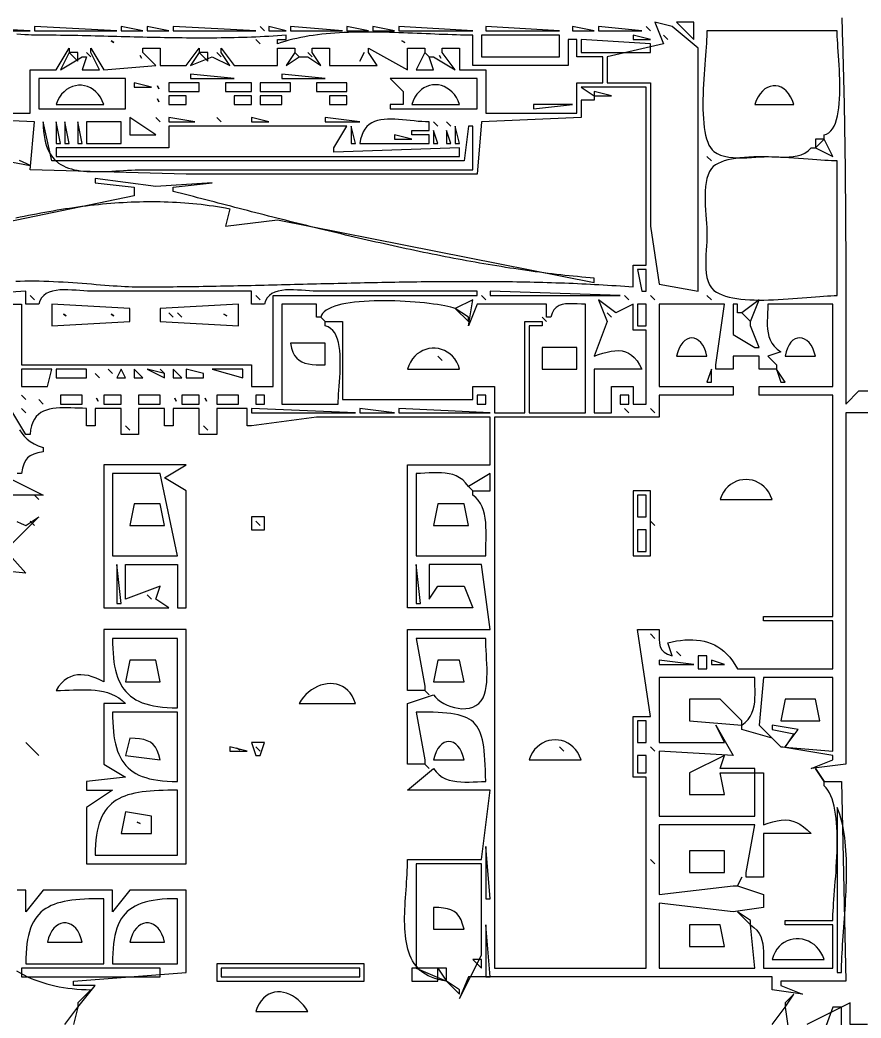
# Model space of a CAD drawing. Extents: x 0 to 1224, y 0 to 793.
# Drawn here: x 558.7 to 752.5, y 180.5 to 410.5 of the extents above; entities that cross this region are included whole.
import ezdxf

# ---------------------------------------------------------------- set-up
doc = ezdxf.new("R2010")
doc.units = 0
for name, color, linetype in [('C251', 251, 'CONTINUOUS'), ('C5', 5, 'CONTINUOUS'), ('C7', 7, 'CONTINUOUS')]:
    doc.layers.add(name, color=color, linetype=linetype)

msp = doc.modelspace()

# ---------------------------------------------------------------- linework, layer by layer
at = {"layer": 'C251'}
msp.add_lwpolyline([(591, 330), (592, 329), (591, 330)], dxfattribs=at)
at = {"layer": 'C5'}
for points in [[(663, 194), (665, 192), (665, 194), (663, 194)], [(649, 192), (649, 189), (655, 189), (655, 192), (649, 192)], [(655, 192), (657, 189), (657, 192), (655, 192)]]:
    msp.add_lwpolyline(points, dxfattribs=at)
at = {"layer": 'C7'}
for points in [[(705, 410), (707, 405), (694, 402), (694, 396), (704, 396), (704, 363), (705.988403, 349.603394), (715, 348), (715, 389), (715, 404), (709, 409), (705, 410)], [(710, 410), (714, 406), (714, 410), (710, 410)], [(748.0531, 411.004), (748.0876, 410.0075), (748.1213, 409.0108), (748.1541, 408.0139), (748.1861, 407.0166), (748.2173, 406.0191), (748.2477, 405.0214), (748.2774, 404.0234), (748.3062, 403.0252), (748.3343, 402.0268), (748.3616, 401.0282), (748.3881, 400.0293), (748.4139, 399.0303), (748.439, 398.031), (748.4634, 397.0316), (748.4871, 396.0319), (748.51, 395.0321), (748.5323, 394.0321), (748.5539, 393.032), (748.5748, 392.0317), (748.5951, 391.0312), (748.6147, 390.0306), (748.6337, 389.0299), (748.6521, 388.029), (748.6698, 387.028), (748.687, 386.0268), (748.7035, 385.0256), (748.7195, 384.0243), (748.7349, 383.0228), (748.7497, 382.0212), (748.764, 381.0196), (748.7777, 380.0179), (748.7909, 379.0161), (748.8036, 378.0142), (748.8158, 377.0123), (748.8275, 376.0103), (748.8386, 375.0083), (748.8493, 374.0062), (748.8596, 373.0041), (748.8693, 372.002), (748.8786, 370.9998), (748.8875, 369.9976), (748.896, 368.9954), (748.904, 367.9932), (748.9116, 366.9911), (748.9188, 365.9889), (748.9257, 364.9867), (748.9321, 363.9846), (748.9382, 362.9824), (748.944, 361.9804), (748.9493, 360.9783), (748.9544, 359.9763), (748.9591, 358.9744), (748.9635, 357.9725), (748.9676, 356.9707), (748.9715, 355.9689), (748.975, 354.9673), (748.9782, 353.9657), (748.9812, 352.9642), (748.984, 351.9629), (748.9865, 350.9616), (748.9887, 349.9604), (748.9908, 348.9594), (748.9926, 347.9585), (748.9943, 346.9577), (748.9957, 345.957), (748.997, 344.9565), (748.998, 343.9562), (748.999, 342.956), (748.9998, 341.956), (749.0004, 340.9561), (749.0009, 339.9564), (749.0013, 338.9569), (749.0016, 337.9576), (749.0018, 336.9585), (749.0019, 335.9596), (749.0019, 334.9609), (749.0019, 333.9625), (749.0018, 332.9642), (749.0016, 331.9662), (749.0014, 330.9684), (749.0012, 329.9708), (749.001, 328.9735), (749.0008, 327.9765), (749.0006, 326.9797), (749.0004, 325.9832), (749.0002, 324.987), (749.0001, 323.991), (749, 322.9953), (749, 322), (752, 325), (758, 325)], [(540, 389), (561, 389), (561, 399), (567, 399), (570, 404), (570, 403), (568, 399), (573, 402), (574, 402), (573, 399), (577, 399), (575, 403), (575, 404), (578, 399), (590, 400), (587, 403), (587, 404), (591, 404), (591, 400), (597, 400), (600, 404), (600, 403), (598, 400), (603, 402), (607, 400), (605, 403), (605, 404), (608, 400), (618, 400), (618, 404), (622, 404), (622, 403), (620, 400), (623, 402), (624, 402), (625, 402), (628, 400), (626, 403), (626, 404), (630, 404), (630, 400), (641, 400), (639, 403), (639, 404), (648, 399), (648, 404), (652, 404), (652, 403), (650, 399), (654, 399), (653, 402), (654, 402), (659, 399), (656, 403), (656, 404), (660, 404), (660, 399), (666, 399), (666, 389), (687, 389), (687, 396), (693, 396), (693, 402), (687, 402), (687, 406), (685, 406), (685, 400), (663, 400), (663, 407), (662.0804, 407.0036), (661.1471, 407.0142), (660.2007, 407.0311), (659.2419, 407.0536), (658.2714, 407.0811), (657.29, 407.1129), (656.2983, 407.1486), (655.297, 407.1873), (654.2869, 407.2285), (653.2686, 407.2715), (652.2429, 407.3157), (651.2105, 407.3605), (650.1721, 407.4052), (649.1283, 407.4492), (648.08, 407.4919), (647.0277, 407.5326), (645.9723, 407.5707), (644.9144, 407.6055), (643.8547, 407.6365), (642.794, 407.663), (641.7329, 407.6842), (640.6721, 407.6998), (639.6124, 407.7089), (638.5545, 407.7109), (637.4991, 407.7052), (636.4468, 407.6913), (635.3984, 407.6683), (634.3546, 407.6358), (633.3162, 407.5931), (632.2837, 407.5394), (631.258, 407.4743), (630.2397, 407.3971), (629.2295, 407.3071), (628.2282, 407.2037), (627.2365, 407.0862), (626.255, 406.9541), (625.2844, 406.8066), (624.3256, 406.6433), (623.3791, 406.4633), (622.4457, 406.2662), (621.5261, 406.0511), (620.621, 405.8177), (619.7312, 405.565), (618.8573, 405.2927), (618, 405), (618, 406), (620, 406), (620, 407), (619.0021, 406.9235), (618.004, 406.8525), (617.0058, 406.7865), (616.0074, 406.7257), (615.0088, 406.6697), (614.01, 406.6184), (613.0111, 406.5718), (612.012, 406.5296), (611.0128, 406.4918), (610.0134, 406.4581), (609.0139, 406.4285), (608.0142, 406.4028), (607.0145, 406.3809), (606.0146, 406.3626), (605.0146, 406.3477), (604.0145, 406.3362), (603.0143, 406.3279), (602.014, 406.3227), (601.0136, 406.3204), (600.0131, 406.3208), (599.0126, 406.3239), (598.012, 406.3295), (597.0113, 406.3374), (596.0106, 406.3475), (595.0098, 406.3597), (594.009, 406.3739), (593.0082, 406.3898), (592.0073, 406.4074), (591.0064, 406.4264), (590.0055, 406.4469), (589.0046, 406.4685), (588.0037, 406.4913), (587.0028, 406.5149), (586.0019, 406.5394), (585.001, 406.5646), (584.0001, 406.5902), (582.9993, 406.6162), (581.9985, 406.6425), (580.9977, 406.6689), (579.997, 406.6952), (578.9964, 406.7213), (577.9958, 406.7471), (576.9953, 406.7724), (575.9948, 406.7972), (574.9945, 406.8211), (573.9942, 406.8442), (572.994, 406.8662), (571.9939, 406.8871), (570.9939, 406.9066), (569.9941, 406.9247), (568.9943, 406.9412), (567.9947, 406.9559), (566.9952, 406.9688), (565.9958, 406.9796), (564.9966, 406.9883), (563.9976, 406.9947), (562.9987, 406.9986), (562, 407), (561.3575, 407.0124), (560.6192, 407.0464), (559.7969, 407.0964), (558.9024, 407.1572), (557.9478, 407.2233)], [(542, 409), (542, 408), (561, 408), (542, 409)], [(562, 409), (562, 408), (581, 408), (562, 409)], [(582, 409), (582, 408), (587, 408), (582, 409)], [(588, 409), (588, 408), (593, 408), (588, 409)], [(594, 409), (594, 408), (613, 408), (594, 409)], [(614, 409), (615, 408), (614, 409)], [(616, 409), (616, 408), (620, 408), (616, 409)], [(621, 409), (621, 408), (633, 408), (621, 409)], [(634, 409), (634, 408), (639, 408), (634, 409)], [(640, 409), (640, 408), (645, 408), (640, 409)], [(646, 409), (646, 408), (663, 408), (646, 409)], [(666, 409), (666, 408), (683, 408), (666, 409)], [(686, 409), (686, 408), (691, 408), (686, 409)], [(692, 409), (692, 408), (702, 408), (692, 409)], [(703, 409), (704, 408), (703, 409)], [(717, 408), (716.9905, 407.4018), (716.9638, 406.7225), (716.922, 405.9683), (716.8676, 405.1456), (716.8027, 404.2605), (716.7299, 403.3193), (716.6513, 402.3283), (716.5694, 401.2937), (716.4863, 400.2218), (716.4045, 399.1189), (716.3263, 397.9912), (716.2539, 396.8449), (716.1898, 395.6864), (716.1362, 394.5218), (716.0954, 393.3576), (716.0698, 392.1998), (716.0617, 391.0548), (716.0734, 389.9288), (716.1072, 388.8281), (716.1654, 387.7589), (716.2505, 386.7275), (716.3646, 385.7402), (716.5101, 384.8032), (716.6894, 383.9228), (716.9047, 383.1052), (717.1584, 382.3567), (717.4528, 381.6836), (717.7902, 381.0921), (718.173, 380.5885), (718.6034, 380.179)], [(718.6033, 380.179), (719.3229, 379.7099), (720.1399, 379.3489), (721.0384, 379.0837), (722.0025, 378.902), (723.0162, 378.7916), (724.0636, 378.7401), (725.1287, 378.7354), (726.1957, 378.765), (727.2485, 378.8168), (728.2713, 378.8785), (729.2481, 378.9377), (730.1629, 378.9823), (731, 379), (731.9705, 378.9838), (732.9578, 378.9482), (733.9522, 378.913), (734.944, 378.8977), (735.9234, 378.922), (736.8809, 379.0055), (737.8067, 379.168), (738.6912, 379.429), (739.5247, 379.8082), (740.2975, 380.3253), (741, 381), (742, 381), (746, 379), (744, 383), (744, 384), (744.5728, 384.1909), (745.0853, 384.4997), (745.5404, 384.9185), (745.9412, 385.4393), (746.2905, 386.0542), (746.5915, 386.7553), (746.847, 387.5348), (747.06, 388.3846), (747.2336, 389.297), (747.3707, 390.264), (747.4743, 391.2777), (747.5474, 392.3302), (747.593, 393.4137), (747.614, 394.5201), (747.6134, 395.6416), (747.5942, 396.7703), (747.5595, 397.8984), (747.5121, 399.0178), (747.455, 400.1207), (747.3913, 401.1992), (747.324, 402.2454), (747.2559, 403.2513), (747.1901, 404.2092), (747.1296, 405.111), (747.0774, 405.9489), (747.0363, 406.7149), (747.0095, 407.4013), (747, 408), (717, 408)], [(579.666687, 405.666656), (580.333313, 405.333344), (579.666687, 405.666656)], [(613, 406), (614, 405), (613, 406)], [(646.666687, 405.666656), (647.333313, 405.333344), (646.666687, 405.666656)], [(665, 407), (665, 402), (683, 402), (683, 407), (665, 407)], [(688, 406), (688, 403), (704, 403), (704, 405), (688, 406)], [(700, 407), (700, 406), (704, 406), (700, 407)], [(707, 407), (708, 406), (707, 407)], [(570, 403), (572, 401), (572, 403), (570, 403)], [(574, 403), (575, 402), (574, 403)], [(600, 403), (602, 401), (602, 403), (600, 403)], [(604, 403), (605, 402), (604, 403)], [(622, 403), (623, 402), (622, 403)], [(625, 403), (626, 402), (625, 403)], [(638, 403), (637, 401), (638, 403)], [(652, 403), (653, 402), (652, 403)], [(586.333313, 402.333344), (586.666687, 401.666656), (586.333313, 402.333344)], [(655.333313, 402.333344), (655.666687, 401.666656), (655.333313, 402.333344)], [(598, 398), (598, 397), (608, 397), (598, 398)], [(619, 398), (619, 397), (629, 397), (619, 398)], [(563, 397), (563, 390), (583, 390), (583, 397), (563, 397)], [(585, 396), (585, 395), (589, 395), (585, 396)], [(593, 396), (593, 394), (600, 394), (600, 396), (593, 396)], [(606, 396), (606, 394), (612, 394), (612, 396), (606, 396)], [(614, 396), (614, 394), (621, 394), (621, 396), (614, 396)], [(627, 396), (627, 394), (634, 394), (634, 396), (627, 396)], [(644, 397), (647, 394), (647, 391), (644, 391), (644, 390), (664, 390), (664, 397), (644, 397)], [(557.6845, 350.2977), (558.7389, 350.3397), (559.8079, 350.3656), (560.8893, 350.3766), (561.9812, 350.3738), (563.0814, 350.3582), (564.188, 350.331), (565.2989, 350.2932), (566.412, 350.2459), (567.5254, 350.1903), (568.6369, 350.1274), (569.7445, 350.0584), (570.8463, 349.9842), (571.94, 349.9061), (573.0237, 349.8251), (574.0954, 349.7422), (575.153, 349.6587), (576.1944, 349.5756), (577.2176, 349.4939), (578.2206, 349.4148), (579.2014, 349.3394), (580.1578, 349.2688), (581.0878, 349.204), (581.9895, 349.1462), (582.8606, 349.0965), (583.6993, 349.0559), (584.5035, 349.0255), (585.271, 349.0065), (586, 349), (586.9904, 349.0006), (587.9814, 349.0025), (588.973, 349.0057), (589.9652, 349.0101), (590.9579, 349.0157), (591.9512, 349.0224), (592.9451, 349.0302), (593.9395, 349.0391), (594.9344, 349.049), (595.9298, 349.06), (596.9258, 349.0719), (597.9222, 349.0847), (598.919, 349.0985), (599.9164, 349.1131), (600.9142, 349.1285), (601.9124, 349.1447), (602.9111, 349.1617), (603.9102, 349.1794), (604.9097, 349.1979), (605.9096, 349.2169), (606.9099, 349.2366), (607.9105, 349.2569), (608.9115, 349.2778), (609.9128, 349.2991), (610.9145, 349.321), (611.9165, 349.3432), (612.9189, 349.366), (613.9215, 349.389), (614.9244, 349.4125), (615.9276, 349.4362), (616.931, 349.4602), (617.9348, 349.4845), (618.9387, 349.509), (619.9429, 349.5336), (620.9473, 349.5584), (621.9519, 349.5833), (622.9567, 349.6083), (623.9617, 349.6333), (624.9669, 349.6583), (625.9722, 349.6832), (626.9777, 349.7081), (627.9833, 349.7329), (628.9891, 349.7575), (629.9949, 349.782), (631.0009, 349.8063), (632.007, 349.8303), (633.0131, 349.854), (634.0193, 349.8775), (635.0256, 349.9006), (636.0319, 349.9233), (637.0383, 349.9456), (638.0446, 349.9674), (639.051, 349.9888), (640.0574, 350.0096), (641.0638, 350.0299), (642.0701, 350.0496), (643.0764, 350.0687), (644.0827, 350.0871), (645.0889, 350.1048), (646.095, 350.1218), (647.1011, 350.138), (648.107, 350.1535), (649.1129, 350.1681), (650.1186, 350.1818), (651.1242, 350.1947), (652.1297, 350.2066), (653.135, 350.2175), (654.1402, 350.2274), (655.1451, 350.2363), (656.1499, 350.2441), (657.1545, 350.2508), (658.1589, 350.2564), (659.1631, 350.2608), (660.167, 350.264), (661.1707, 350.2659), (662.1741, 350.2666), (663.1773, 350.2659), (664.1801, 350.2639), (665.1827, 350.2605), (666.185, 350.2557), (667.187, 350.2494), (668.1887, 350.2416), (669.19, 350.2324), (670.1909, 350.2215), (671.1915, 350.2091), (672.1918, 350.195), (673.1916, 350.1793), (674.1911, 350.1619), (675.1901, 350.1427), (676.1887, 350.1218), (677.1869, 350.0991), (678.1847, 350.0745), (679.182, 350.0481), (680.1788, 350.0198), (681.1752, 349.9895), (682.171, 349.9573), (683.1664, 349.923), (684.1613, 349.8867), (685.1556, 349.8483), (686.1494, 349.8079), (687.1427, 349.7652), (688.1353, 349.7204), (689.1275, 349.6734), (690.119, 349.6241), (691.11, 349.5726), (692.1003, 349.5187), (693.0901, 349.4624), (694.0792, 349.4038), (695.0676, 349.3428), (696.0554, 349.2793), (697.0426, 349.2133), (698.0291, 349.1447), (699.0149, 349.0736), (700, 349), (700, 354), (703, 354), (703, 395), (688, 395), (691, 393), (691, 392), (688, 392), (688, 388), (665, 387), (664, 375), (597, 374.996155), (561, 376), (562, 387), (539, 388)], [(567, 391), (578, 391), (577.6468, 391.8873), (577.2182, 392.676), (576.7231, 393.3661), (576.1703, 393.9576), (575.5688, 394.4505), (574.9274, 394.8449), (574.2549, 395.1406), (573.5604, 395.3378), (572.8526, 395.4363), (572.1405, 395.4363), (571.4328, 395.3377), (570.7386, 395.1405), (570.0666, 394.8448), (569.4258, 394.4504), (568.8251, 393.9575), (568.2732, 393.366), (567.7792, 392.6759), (567.3518, 391.8872), (567, 391)], [(590.333313, 395.333344), (590.666687, 394.666656), (590.333313, 395.333344)], [(649, 391), (660, 391), (659.6637, 391.8543), (659.2565, 392.6222), (658.7866, 393.3028), (658.2618, 393.8958), (657.6904, 394.4005), (657.0803, 394.8164), (656.4397, 395.1429), (655.7766, 395.3795), (655.099, 395.5256), (654.4151, 395.5806), (653.7329, 395.5441), (653.0604, 395.4153), (652.4058, 395.1938), (651.777, 394.8791), (651.1823, 394.4704), (650.6295, 393.9674), (650.1268, 393.3694), (649.6823, 392.6759), (649.304, 391.8862), (649, 391)], [(691, 394), (691, 393), (695, 393), (691, 394)], [(728, 391), (737, 391), (736.6695, 391.9679), (736.2664, 392.8132), (735.8002, 393.5363), (735.2805, 394.1373), (734.7167, 394.6167), (734.1186, 394.9747), (733.4956, 395.2118), (732.8573, 395.3282), (732.2132, 395.3243), (731.5729, 395.2003), (730.946, 394.9567), (730.342, 394.5937), (729.7704, 394.1117), (729.2409, 393.511), (728.7629, 392.7919), (728.3461, 391.9548), (728, 391)], [(590.333313, 392.333344), (590.666687, 391.666656), (590.333313, 392.333344)], [(593, 393), (593, 391), (597, 391), (597, 393), (593, 393)], [(608, 393), (608, 391), (612, 391), (612, 393), (608, 393)], [(614, 393), (614, 391), (619, 391), (619, 393), (614, 393)], [(630, 393), (630, 391), (634, 391), (634, 393), (630, 393)], [(677, 391), (677, 390), (686, 391), (677, 391)], [(564, 387), (564.0237, 385.8917), (564.0938, 384.8552), (564.2091, 383.8882), (564.3682, 382.9883), (564.5701, 382.1532), (564.8134, 381.3808), (565.0968, 380.6686), (565.4193, 380.0145), (565.7795, 379.416), (566.1761, 378.8709), (566.6081, 378.377), (567.074, 377.9319), (567.5728, 377.5333), (568.1031, 377.179), (568.6637, 376.8666), (569.2534, 376.5939), (569.8709, 376.3586), (570.515, 376.1583), (571.1846, 375.9909), (571.8782, 375.8539), (572.5948, 375.7452), (573.333, 375.6623), (574.0916, 375.6031), (574.8695, 375.5653), (575.6653, 375.5465), (576.4778, 375.5444), (577.3058, 375.5568), (578.1481, 375.5814), (579.0033, 375.6158), (579.8704, 375.6579), (580.748, 375.7052), (581.6349, 375.7556), (582.5298, 375.8067), (583.4316, 375.8562), (584.339, 375.9018), (585.2508, 375.9413), (586.1657, 375.9724), (587.0825, 375.9927), (588, 376), (663, 376), (663, 386), (662, 386), (661, 378), (566, 378), (564, 387)], [(567, 387), (567, 382), (568, 382), (567, 387)], [(569, 387), (569, 382), (570, 382), (569, 387)], [(572, 387), (572, 382), (573, 382), (572, 387)], [(574, 387), (574, 382), (582, 382), (582, 387), (574, 387)], [(584, 388), (584, 384), (590, 384), (584, 388)], [(590, 388), (591, 387), (590, 388)], [(593, 388), (593, 387), (599, 387), (593, 388)], [(604, 388), (605, 387), (604, 388)], [(612, 388), (612, 387), (616, 387), (612, 388)], [(629, 388), (629, 387), (637, 387), (629, 388)], [(637, 382), (653, 382), (653, 384), (649, 384), (649, 385), (653, 385), (653, 387), (652.1561, 387.0174), (651.2912, 387.0648), (650.4101, 387.1347), (649.5178, 387.2198), (648.6192, 387.3129), (647.7193, 387.4066), (646.8229, 387.4935), (645.9351, 387.5664), (645.0608, 387.618), (644.2049, 387.6409), (643.3724, 387.6278), (642.5681, 387.5714), (641.7971, 387.4644), (641.0642, 387.2995), (640.3744, 387.0693), (639.7326, 386.7665), (639.1438, 386.3838), (638.6129, 385.9139), (638.1449, 385.3494), (637.7447, 384.6831), (637.4171, 383.9077), (637.1672, 383.0157), (637, 382)], [(654, 387), (655, 386), (654, 387)], [(657, 387), (658, 386), (657, 387)], [(513, 386), (561, 377), (560.2205, 377.3666), (559.4195, 377.7265), (558.5977, 378.0796)], [(593, 386), (593, 381), (567, 381), (567, 379), (660, 379), (660, 381), (631, 380), (631, 381), (634, 386), (593, 386)], [(635, 386), (635, 382), (636, 382), (635, 386)], [(654, 385), (654, 382), (655, 382), (654, 385)], [(657, 385), (657, 382), (658, 382), (657, 385)], [(659, 386), (659, 382), (660, 382), (659, 386)], [(645, 384), (645, 383), (649, 383), (645, 384)], [(742, 383), (742, 381), (744, 383), (742, 383)], [(747, 347), (747, 378), (746.3902, 378.0092), (745.7031, 378.0354), (744.9445, 378.0764), (744.1199, 378.13), (743.2354, 378.1939), (742.2965, 378.266), (741.309, 378.344), (740.2788, 378.4258), (739.2116, 378.5091), (738.1131, 378.5917), (736.9891, 378.6715), (735.8453, 378.7461), (734.6876, 378.8134), (733.5217, 378.8712), (732.3533, 378.9173), (731.1882, 378.9494), (730.0322, 378.9655), (728.8911, 378.9631), (727.7705, 378.9402), (726.6763, 378.8945), (725.6142, 378.8239), (724.59, 378.726), (723.6095, 378.5988), (722.6783, 378.44), (721.8023, 378.2473), (720.9873, 378.0186), (720.2389, 377.7517), (719.563, 377.4444), (718.9653, 377.0944), (718.4516, 376.6996), (718.0277, 376.2577), (717.5922, 375.6049), (717.245, 374.848), (716.9777, 374.0008), (716.7819, 373.0768), (716.6495, 372.0898), (716.5721, 371.0536), (716.5415, 369.9818), (716.5492, 368.8883), (716.5871, 367.7866), (716.6469, 366.6905), (716.7202, 365.6137), (716.7988, 364.57), (716.8744, 363.5731), (716.9386, 362.6366), (716.9832, 361.7743), (717, 361), (716.9814, 360.2354), (716.9341, 359.3713), (716.8703, 358.4268), (716.8023, 357.4208), (716.7425, 356.3724), (716.7031, 355.3008), (716.6966, 354.225), (716.7351, 353.1641), (716.831, 352.1371), (716.9967, 351.1631), (717.2445, 350.2612), (717.5866, 349.4505), (718.0355, 348.7501), (718.6034, 348.179)], [(717, 379), (718, 378), (717, 379)], [(576, 374), (576, 373), (585, 372), (585, 370), (479, 348)], [(557.7469, 364.8954), (558.6978, 365.097), (559.6486, 365.2945), (560.5993, 365.4878), (561.5499, 365.6766), (562.5005, 365.861), (563.4509, 366.0408), (564.4013, 366.2157), (565.3516, 366.3858), (566.3017, 366.5509), (567.2518, 366.7108), (568.2017, 366.8653), (569.1516, 367.0145), (570.1013, 367.1581), (571.0509, 367.296), (572.0003, 367.428), (572.9496, 367.5541), (573.8988, 367.6741), (574.8479, 367.7879), (575.7968, 367.8953), (576.7455, 367.9962), (577.6941, 368.0905), (578.6425, 368.178), (579.5908, 368.2586), (580.5389, 368.3322), (581.4868, 368.3987), (582.4346, 368.4578), (583.3822, 368.5095), (584.3295, 368.5537), (585.2767, 368.5902), (586.2237, 368.6188), (587.1705, 368.6395), (588.1171, 368.6521), (589.0635, 368.6564), (590.0097, 368.6525), (590.9557, 368.64), (591.9014, 368.6189), (592.847, 368.589), (593.7923, 368.5503), (594.7373, 368.5025), (595.6821, 368.4456), (596.6267, 368.3794), (597.5711, 368.3037), (598.5151, 368.2185), (599.459, 368.1237), (600.4026, 368.019), (601.3459, 367.9043), (602.2889, 367.7796), (603.2317, 367.6446), (604.1742, 367.4993), (605.1164, 367.3435), (606.0583, 367.1771), (607, 367), (606, 363), (618.039368, 364.432098), (691, 350), (691, 351), (690.0414, 351.0803), (689.0809, 351.1648), (688.1186, 351.2534), (687.1545, 351.3461), (686.1887, 351.4428), (685.2212, 351.5434), (684.2521, 351.648), (683.2814, 351.7564), (682.3091, 351.8687), (681.3353, 351.9847), (680.36, 352.1044), (679.3833, 352.2277), (678.4053, 352.3547), (677.4259, 352.4852), (676.4452, 352.6191), (675.4632, 352.7566), (674.4801, 352.8974), (673.4958, 353.0415), (672.5104, 353.189), (671.5239, 353.3396), (670.5364, 353.4935), (669.5479, 353.6505), (668.5585, 353.8105), (667.5682, 353.9736), (666.5771, 354.1396), (665.5851, 354.3086), (664.5924, 354.4804), (663.599, 354.6551), (662.6049, 354.8325), (661.6102, 355.0126), (660.6149, 355.1954), (659.619, 355.3808), (658.6227, 355.5687), (657.6259, 355.7592), (656.6288, 355.952), (655.6312, 356.1473), (654.6334, 356.3449), (653.6353, 356.5449), (652.6369, 356.747), (651.6384, 356.9514), (650.6397, 357.1579), (649.641, 357.3664), (648.6422, 357.577), (647.6433, 357.7896), (646.6446, 358.0041), (645.6459, 358.2205), (644.6473, 358.4387), (643.649, 358.6586), (642.6508, 358.8803), (641.6529, 359.1037), (640.6553, 359.3286), (639.658, 359.5552), (638.6612, 359.7832), (637.6648, 360.0127), (636.6689, 360.2436), (635.6735, 360.4758), (634.6786, 360.7094), (633.6844, 360.9441), (632.6909, 361.1801), (631.698, 361.4173), (630.7059, 361.6555), (629.7146, 361.8947), (628.7242, 362.135), (627.7346, 362.3762), (626.7459, 362.6182), (625.7583, 362.8611), (624.7716, 363.1048), (623.786, 363.3492), (622.8015, 363.5942), (621.8181, 363.8399), (620.836, 364.0862), (619.8551, 364.333), (618.8754, 364.5802), (617.8971, 364.8278), (616.9202, 365.0758), (615.9446, 365.3242), (614.9706, 365.5727), (613.998, 365.8215), (613.027, 366.0704), (612.0576, 366.3194), (611.0898, 366.5685), (610.1237, 366.8175), (609.1593, 367.0665), (608.1967, 367.3154), (607.2359, 367.5642), (606.2769, 367.8127), (605.3199, 368.0609), (604.3648, 368.3088), (603.4117, 368.5564), (602.4606, 368.8035), (601.5116, 369.0502), (600.5648, 369.2963), (599.6201, 369.5418), (598.6776, 369.7867), (597.7374, 370.031), (596.7995, 370.2744), (595.8639, 370.5171), (594.9307, 370.759), (594, 371), (594, 372), (603, 373), (590, 372.128845), (576, 374)], [(701, 353), (702, 348), (703, 348), (703, 353), (701, 353)], [(475, 345), (559, 345), (559, 331), (612, 331), (612, 326), (617, 326), (617, 347), (664, 347), (664, 348), (627, 348), (626.2195, 348.0182), (625.3816, 348.0649), (624.4993, 348.1282), (623.586, 348.1959), (622.6547, 348.2563), (621.7187, 348.2971), (620.7911, 348.3066), (619.8852, 348.2726), (619.0142, 348.1833), (618.1911, 348.0265), (617.4293, 347.7904), (616.7418, 347.4629), (616.142, 347.0322), (615.6429, 346.4861), (615.2579, 345.8126), (615, 345), (612, 345), (612, 348), (575, 348), (574.2195, 348.0182), (573.3816, 348.0649), (572.4993, 348.1282), (571.586, 348.1959), (570.6547, 348.2563), (569.7187, 348.2971), (568.7911, 348.3066), (567.8852, 348.2726), (567.0142, 348.1833), (566.1911, 348.0265), (565.4293, 347.7904), (564.7418, 347.4629), (564.142, 347.0322), (563.6429, 346.4861), (563.2579, 345.8126), (563, 345), (560, 345), (560, 348), (545, 347)], [(667, 348), (667, 347), (697, 347), (667, 348)], [(718.6033, 348.179), (719.1683, 347.7841), (719.8034, 347.4349), (720.5041, 347.1291), (721.2655, 346.8644), (722.083, 346.6386), (722.9518, 346.4494), (723.8673, 346.2946), (724.8248, 346.1718), (725.8196, 346.0789), (726.847, 346.0135), (727.9022, 345.9733), (728.9806, 345.9562), (730.0775, 345.9598), (731.1882, 345.9819), (732.3079, 346.0202), (733.4321, 346.0725), (734.556, 346.1364), (735.6748, 346.2098), (736.7839, 346.2903), (737.8786, 346.3757), (738.9543, 346.4637), (740.0061, 346.5521), (741.0294, 346.6386), (742.0195, 346.7208), (742.9717, 346.7967), (743.8814, 346.8638), (744.7437, 346.92), (745.554, 346.9629), (746.3077, 346.9903), (747, 347)], [(561, 347), (562, 346), (561, 347)], [(566, 345), (566, 340), (584, 341), (584, 344), (566, 345)], [(591, 344), (591, 341), (609, 340), (609, 345), (591, 344)], [(613, 347), (614, 346), (613, 347)], [(659, 344), (658.52, 344.1576), (657.9496, 344.3138), (657.2948, 344.4673), (656.5616, 344.6173), (655.7561, 344.7626), (654.8843, 344.9024), (653.9523, 345.0356), (652.9662, 345.1611), (651.932, 345.278), (650.8557, 345.3854), (649.7435, 345.482), (648.6013, 345.5671), (647.4352, 345.6395), (646.2514, 345.6983), (645.0558, 345.7424), (643.8544, 345.7709), (642.6535, 345.7827), (641.4589, 345.7768), (640.2768, 345.7523), (639.1132, 345.7081), (637.9742, 345.6432), (636.8659, 345.5566), (635.7942, 345.4474), (634.7652, 345.3144), (633.7851, 345.1567), (632.8598, 344.9733), (631.9954, 344.7632), (631.198, 344.5254), (630.4736, 344.2589), (629.8283, 343.9626), (629.2682, 343.6356), (628.7992, 343.2768), (628.4275, 342.8853), (628.159, 342.46), (628, 342), (627, 342), (627, 345), (619, 345), (619, 322), (632, 322), (632.0133, 322.6728), (632.0496, 323.43), (632.1032, 324.2612), (632.1687, 325.1556), (632.2404, 326.1026), (632.3127, 327.0918), (632.38, 328.1125), (632.4368, 329.154), (632.4775, 330.2059), (632.4965, 331.2575), (632.4882, 332.2983), (632.447, 333.3176), (632.3674, 334.3048), (632.2438, 335.2494), (632.0705, 336.1407), (631.8421, 336.9682), (631.5529, 337.7214), (631.1973, 338.3895), (630.7698, 338.962), (630.2648, 339.4283), (629.6767, 339.7778), (629, 340), (629, 341), (633, 341), (633, 323), (663, 323), (663, 326), (668, 326), (668, 320), (675, 320), (675, 341), (679, 341), (679, 340), (676, 340), (676, 320), (689, 320), (689, 345), (688.0416, 345.0199), (687.0902, 345.062), (686.1588, 345.0993), (685.2605, 345.1049), (684.4084, 345.0519), (683.6157, 344.9136), (682.8953, 344.6629), (682.2605, 344.2731), (681.7243, 343.7173), (681.2997, 342.9685), (681, 342), (680, 342), (680, 345), (664, 345), (662, 340), (663, 346), (659, 344)], [(665, 347), (666, 346), (665, 347)], [(706, 345), (706, 326), (723, 326), (723, 324), (706, 324), (706, 319), (668, 319), (668, 192), (703, 192), (703, 236), (700, 236), (700, 250), (704, 250), (701, 270), (706, 270), (705.9932, 268.855), (705.9959, 267.8174), (706.0579, 266.8901), (706.2289, 266.0755), (706.5589, 265.3766), (707.0975, 264.7959), (707.8946, 264.3361), (709, 264), (708, 267), (708.991, 267.2155), (709.9673, 267.393), (710.9281, 267.5297), (711.8723, 267.623), (712.7991, 267.6701), (713.7077, 267.6683), (714.597, 267.6149), (715.4662, 267.5073), (716.3144, 267.3427), (717.1407, 267.1184), (717.9441, 266.8318), (718.7239, 266.4801), (719.479, 266.0606), (720.2086, 265.5707), (720.9118, 265.0076), (721.5877, 264.3686), (722.2354, 263.651), (722.8539, 262.8522), (723.4424, 261.9694), (724, 261), (746, 261), (746, 272), (730, 272), (730, 273), (746, 273), (746, 324), (729, 324), (729, 326), (746, 326), (746, 345), (731, 345), (730.9847, 343.988), (730.9499, 342.9957), (730.9122, 342.0252), (730.8879, 341.0787), (730.8936, 340.1583), (730.9459, 339.2663), (731.0611, 338.4048), (731.2559, 337.5761), (731.5467, 336.7823), (731.9499, 336.0255), (732.4823, 335.3081), (733.1601, 334.6322), (734, 334), (731, 333), (733, 331), (733, 330), (729, 330), (729, 333), (723, 333), (723, 330), (719, 330), (719, 331), (721, 345), (706, 345)], [(692, 346), (694, 341), (691, 333), (692.034, 333.3799), (693.0284, 333.7074), (693.9834, 333.9727), (694.8995, 334.1661), (695.777, 334.2777), (696.6163, 334.298), (697.4178, 334.2171), (698.1818, 334.0253), (698.9087, 333.7129), (699.5989, 333.27), (700.2528, 332.6871), (700.8706, 331.9542), (701.4529, 331.0618), (702, 330), (691, 330), (691, 320), (695, 320), (695, 326), (700, 326), (700, 322), (703, 322), (703, 339), (700, 339), (700, 345), (696, 343), (692, 346)], [(698, 347), (699, 346), (698, 347)], [(701, 345), (701, 340), (703, 340), (703, 345), (701, 345)], [(704, 347), (705, 346), (704, 347)], [(717, 347), (718, 346), (717, 347)], [(725, 343), (724, 343), (724, 345), (723, 345), (723, 338), (728, 335), (729, 335), (727, 340), (727, 341), (729, 346), (725, 343)], [(593, 343), (594, 342), (593, 343)], [(595, 343), (596, 342), (595, 343)], [(659, 344), (662, 341), (662, 342), (659, 344)], [(694, 343), (695, 342), (694, 343)], [(725, 343), (727, 341), (725, 343)], [(568.666687, 342.666656), (569.333313, 342.333344), (568.666687, 342.666656)], [(579.666687, 342.666656), (580.333313, 342.333344), (579.666687, 342.666656)], [(605.666687, 342.666656), (606.333313, 342.333344), (605.666687, 342.666656)], [(628, 342), (629, 341), (628, 342)], [(679, 342), (680, 341), (679, 342)], [(621, 336), (621.2412, 334.8931), (621.5631, 333.9646), (621.9647, 333.1988), (622.4451, 332.5795), (623.0031, 332.0911), (623.6379, 331.7176), (624.3483, 331.4431), (625.1333, 331.2517), (625.9921, 331.1276), (626.9234, 331.0548), (627.9264, 331.0176), (629, 331), (629, 336), (621, 336)], [(710, 333), (717, 333), (716.7319, 333.9926), (716.3961, 334.8528), (716.0021, 335.5807), (715.5598, 336.1763), (715.0787, 336.6395), (714.5686, 336.9703), (714.0391, 337.1688), (713.5, 337.235), (712.9608, 337.1688), (712.4313, 336.9703), (711.9212, 336.6394), (711.4401, 336.1762), (710.9978, 335.5807), (710.6038, 334.8528), (710.268, 333.9925), (710, 333)], [(735, 333), (742, 333), (741.7322, 333.9791), (741.3908, 334.8329), (740.9867, 335.56), (740.5309, 336.1596), (740.0342, 336.6304), (739.5076, 336.9714), (738.962, 337.1814), (738.4083, 337.2595), (737.8575, 337.2044), (737.3205, 337.0151), (736.8082, 336.6905), (736.3316, 336.2296), (735.9015, 335.6311), (735.5289, 334.8941), (735.2248, 334.0174), (735, 333)], [(648, 330), (660, 330), (659.6951, 330.8828), (659.3104, 331.6774), (658.854, 332.3837), (658.3345, 333.0017), (657.7603, 333.5314), (657.1397, 333.9728), (656.4813, 334.326), (655.7934, 334.5908), (655.0844, 334.7674), (654.3628, 334.8557), (653.6371, 334.8557), (652.9155, 334.7674), (652.2065, 334.5908), (651.5186, 334.326), (650.8602, 333.9728), (650.2396, 333.5314), (649.6654, 333.0017), (649.1459, 332.3837), (648.6895, 331.6774), (648.3048, 330.8828), (648, 330)], [(679, 335), (679, 330), (687, 330), (687, 335), (679, 335)], [(655, 333), (656, 332), (655, 333)], [(559, 330), (559, 326), (565, 326), (566, 330), (559, 330)], [(567, 330), (567, 329), (567, 328), (574, 328), (574, 329), (574, 330), (567, 330)], [(576, 329), (577, 328), (576, 329)], [(579, 330), (580, 329), (579, 330)], [(582, 330), (581, 328), (583, 328), (582, 330)], [(585, 330), (585, 328), (587, 328), (585, 330)], [(588, 330), (592, 328), (592, 329), (588, 330)], [(594, 330), (594, 328), (596, 328), (594, 330)], [(597, 330), (597, 329), (597, 328), (601, 328), (601, 329), (597, 330)], [(603, 330), (610, 328), (610, 329), (610, 330), (603, 330)], [(718, 330), (717, 327), (718, 327), (718, 330)], [(733, 330), (734, 327), (735, 327), (733, 330)], [(559, 324), (560, 323), (559, 324)], [(563, 323), (564, 322), (563, 323)], [(568, 324), (568, 322), (573, 322), (573, 324), (568, 324)], [(576.333313, 323.333344), (576.666687, 322.666656), (576.333313, 323.333344)], [(578, 324), (578, 322), (582, 322), (582, 324), (578, 324)], [(586, 324), (586, 322), (591, 322), (591, 324), (586, 324)], [(594.333313, 323.333344), (594.666687, 322.666656), (594.333313, 323.333344)], [(596, 324), (596, 322), (600, 322), (600, 324), (596, 324)], [(601.333313, 323.333344), (601.666687, 322.666656), (601.333313, 323.333344)], [(604, 324), (604, 322), (609, 322), (609, 324), (604, 324)], [(613, 324), (613, 322), (615, 322), (615, 324), (613, 324)], [(664, 324), (664, 322), (666, 322), (666, 324), (664, 324)], [(697, 324), (697, 322), (699, 322), (699, 324), (697, 324)], [(761, 320), (749, 320), (749, 239), (741, 238), (746, 240), (746, 241), (734, 243), (746, 242), (746, 259), (730, 259), (729, 248), (732, 245), (725, 247), (725, 248), (725.8025, 248.6041), (726.455, 249.2684), (726.9722, 249.9875), (727.3693, 250.756), (727.661, 251.5684), (727.8625, 252.4194), (727.9886, 253.3035), (728.0543, 254.2153), (728.0745, 255.1493), (728.0642, 256.1002), (728.0384, 257.0626), (728.012, 258.031), (728, 259), (706, 259), (706, 244), (721, 244), (719, 248), (723, 241), (706, 242), (706, 227), (728, 227), (728, 237), (730, 237), (730, 225), (731.1271, 225.4035), (732.1844, 225.726), (733.1815, 225.9606), (734.1276, 226.1006), (735.0324, 226.1391), (735.9052, 226.0694), (736.7555, 225.8847), (737.5927, 225.5783), (738.4263, 225.1434), (739.2658, 224.5732), (740.1205, 223.861), (741, 223), (730, 223), (730, 213), (726, 213), (726, 214), (728, 225), (706, 225), (706, 209), (723, 211), (724, 211), (730, 209), (730, 206), (723, 205), (706, 207), (706, 192), (728, 192), (727, 202), (727.8147, 201.3894), (728.4711, 200.7262), (728.986, 200.0142), (729.376, 199.2568), (729.6577, 198.4577), (729.8479, 197.6205), (729.9632, 196.7488), (730.0203, 195.8463), (730.0358, 194.9165), (730.0265, 193.9631), (730.009, 192.9897), (730, 192), (746, 192), (746, 202), (735, 202), (735, 203), (746, 203), (746.0086, 203.6625), (746.0334, 204.3896), (746.0722, 205.1768), (746.1232, 206.0195), (746.1843, 206.913), (746.2535, 207.8529), (746.329, 208.8345), (746.4087, 209.8532), (746.4906, 210.9045), (746.5728, 211.9838), (746.6533, 213.0865), (746.7301, 214.2081), (746.8013, 215.3438), (746.8649, 216.4893), (746.9189, 217.6398), (746.9613, 218.7909), (746.9901, 219.9379), (747.0035, 221.0762), (746.9993, 222.2014), (746.9757, 223.3087), (746.9307, 224.3936), (746.8622, 225.4516), (746.7684, 226.478), (746.6472, 227.4683), (746.4967, 228.4179), (746.3149, 229.3222), (746.0998, 230.1767), (745.8495, 230.9767), (745.5619, 231.7177), (745.2351, 232.3951), (744.8672, 233.0044), (744.4561, 233.5408), (744, 234), (744, 235), (748, 235), (749, 189), (734, 189), (734, 188), (739, 186), (732, 187), (732, 190), (662, 190), (660, 185), (665, 195), (665, 216), (650, 216), (650, 192), (657, 189), (656.0301, 189.1477), (655.1247, 189.3454), (654.2817, 189.5914), (653.499, 189.8839), (652.7745, 190.2213), (652.1062, 190.6018), (651.492, 191.0237), (650.9298, 191.4854), (650.4175, 191.9851), (649.9531, 192.5211), (649.5345, 193.0916), (649.1596, 193.6951), (648.8264, 194.3297), (648.5328, 194.9938), (648.2767, 195.6856), (648.056, 196.4035), (647.8686, 197.1457), (647.7126, 197.9105), (647.5858, 198.6962), (647.4861, 199.5012), (647.4115, 200.3236), (647.3598, 201.1618), (647.3292, 202.0141), (647.3173, 202.8788), (647.3222, 203.7541), (647.3419, 204.6383), (647.3741, 205.5298), (647.417, 206.4269), (647.4683, 207.3277), (647.526, 208.2307), (647.5881, 209.134), (647.6524, 210.036), (647.7169, 210.9351), (647.7796, 211.8293), (647.8383, 212.7172), (647.891, 213.5969), (647.9355, 214.4667), (647.9699, 215.325), (647.9921, 216.17), (648, 217), (665, 217), (667, 233), (648, 233), (654, 238), (654.5956, 237.2111), (655.2577, 236.5639), (655.9797, 236.0452), (656.7551, 235.6415), (657.5772, 235.3396), (658.4396, 235.126), (659.3356, 234.9876), (660.2587, 234.9108), (661.2025, 234.8825), (662.1602, 234.8892), (663.1253, 234.9177), (664.0914, 234.9545), (665.0518, 234.9864), (666, 235), (665.9718, 236.365), (665.9358, 237.651), (665.8895, 238.8602), (665.8303, 239.9949), (665.7555, 241.0575), (665.6628, 242.0503), (665.5495, 242.9756), (665.413, 243.8358), (665.2508, 244.6331), (665.0603, 245.37), (664.839, 246.0488), (664.5844, 246.6717), (664.2938, 247.2411), (663.9647, 247.7594), (663.5945, 248.2288), (663.1807, 248.6518), (662.7207, 249.0305), (662.212, 249.3674), (661.652, 249.6649), (661.0382, 249.9251), (660.3679, 250.1505), (659.6387, 250.3433), (658.848, 250.506), (657.9931, 250.6408), (657.0717, 250.7501), (656.081, 250.8361), (655.0185, 250.9013), (653.8818, 250.948), (652.6681, 250.9784), (651.375, 250.9949), (650, 251), (652, 240), (652, 239), (648, 239), (648, 253), (654, 255), (654.4334, 254.4379), (654.9763, 253.9094), (655.6131, 253.422), (656.3282, 252.9836), (657.1063, 252.6016), (657.9318, 252.2838), (658.7892, 252.0378), (659.6631, 251.8713), (660.5378, 251.7919), (661.3981, 251.8072), (662.2282, 251.925), (663.0128, 252.1528), (663.7364, 252.4984), (664.3834, 252.9693), (664.9383, 253.5732), (665.3858, 254.3179), (665.7009, 255.1076), (665.941, 255.9729), (666.1143, 256.9023), (666.2293, 257.8838), (666.2941, 258.9059), (666.3172, 259.9569), (666.3069, 261.025), (666.2716, 262.0986), (666.2195, 263.166), (666.1591, 264.2154), (666.0985, 265.2352), (666.0463, 266.2137), (666.0106, 267.1392), (666, 268), (650, 268), (652, 257), (652, 256), (648, 256), (648, 270), (667, 270), (665, 285), (653, 285), (653, 277), (655, 280), (661, 280), (663, 275), (648, 275), (648, 308), (667, 308), (667, 319), (627, 319), (612, 317), (611, 317), (611, 321), (604, 321), (604, 315), (600, 315), (600, 321), (594, 321), (594, 317), (592, 317), (592, 321), (586, 321), (586, 315), (582, 315), (582, 321), (576, 321), (576, 317), (574, 317), (574, 321), (573.1017, 321.0097), (572.201, 321.0339), (571.3026, 321.0646), (570.4114, 321.0941), (569.532, 321.1144), (568.6693, 321.1178), (567.828, 321.0964), (567.0127, 321.0423), (566.2284, 320.9479), (565.4797, 320.8051), (564.7714, 320.6063), (564.1083, 320.3435), (563.4951, 320.009), (562.9366, 319.5949), (562.4375, 319.0933), (562.0026, 318.4965), (561.6366, 317.7965), (561.3444, 316.9857), (561.1305, 316.0561), (561, 315), (560, 315), (557, 320)], [(559, 321), (560, 320), (559, 321)], [(612, 321), (612, 320), (636, 320), (612, 321)], [(637, 321), (637, 320), (645, 320), (637, 321)], [(646, 321), (646, 320), (667, 320), (646, 321)], [(698, 321), (699, 320), (698, 321)], [(704, 321), (705, 320), (704, 321)], [(558.5925, 316.0748), (559.093, 315.2791), (559.6616, 314.556), (560.3118, 313.9046), (561.0572, 313.3242), (561.9113, 312.8138), (562.8877, 312.3727), (564, 312), (564, 311), (562.8112, 310.7621), (561.834, 310.4641), (561.0431, 310.0807), (560.4132, 309.5867), (559.9192, 308.9568), (559.5358, 308.1659), (559.2378, 307.1887), (559, 306), (558, 306)], [(583, 317), (584, 316), (583, 317)], [(601, 317), (602, 316), (601, 317)], [(578, 308), (578, 275), (593, 275), (590, 277), (591, 280), (583, 277), (583, 285), (595, 285), (595, 275), (597, 275), (597, 302), (592, 305), (597, 308), (578, 308)], [(580, 306), (580, 287), (595, 287), (591, 306), (580, 306)], [(650, 306), (650, 287), (666, 287), (665.9977, 287.877), (666.0153, 288.7971), (666.043, 289.7509), (666.0715, 290.7291), (666.091, 291.7225), (666.0923, 292.7218), (666.0656, 293.7178), (666.0016, 294.7011), (665.8906, 295.6624), (665.7232, 296.5926), (665.4898, 297.4824), (665.1809, 298.3224), (664.787, 299.1035), (664.2986, 299.8163), (663.7061, 300.4515), (663, 301), (663, 302), (667, 302), (667, 306), (662, 303), (661.379, 303.8209), (660.7054, 304.4906), (659.9832, 305.0236), (659.2165, 305.4342), (658.4094, 305.7371), (657.566, 305.9467), (656.6903, 306.0774), (655.7864, 306.1437), (654.8584, 306.1601), (653.9104, 306.141), (652.9465, 306.101), (651.9707, 306.0545), (650.9872, 306.016), (650, 306)], [(556, 305), (564, 301), (557, 301)], [(720, 300), (732, 300), (731.6512, 300.8756), (731.2231, 301.659), (730.7245, 302.3503), (730.1641, 302.9493), (729.5509, 303.4563), (728.8936, 303.871), (728.201, 304.1936), (727.482, 304.424), (726.7454, 304.5623), (725.9999, 304.6084), (725.2545, 304.5623), (724.5178, 304.424), (723.7988, 304.1936), (723.1062, 303.871), (722.4489, 303.4562), (721.8357, 302.9493), (721.2754, 302.3502), (720.7768, 301.659), (720.3487, 300.8755), (720, 300)], [(662, 303), (663, 302), (662, 303)], [(700, 302), (700, 287), (704, 287), (704, 302), (700, 302)], [(562, 301), (563, 300), (562, 301)], [(585, 299), (584, 294), (592, 294), (591, 299), (585, 299)], [(655, 299), (654, 294), (662, 294), (661, 299), (655, 299)], [(701, 301), (701, 296), (703, 296), (703, 301), (701, 301)], [(557.948, 294.9017), (558.9099, 294.4279), (560, 294), (563, 296), (555, 288)], [(561, 295), (562, 294), (561, 295)], [(612, 296), (612, 293), (615, 293), (615, 296), (612, 296)], [(613, 295), (614, 294), (613, 295)], [(704, 295), (705, 294), (704, 295)], [(551, 293), (560, 283), (550, 284)], [(701, 293), (701, 288), (703, 288), (703, 293), (701, 293)], [(581, 285), (581, 276), (582, 276), (581, 285)], [(650, 285), (650, 276), (651, 276), (650, 285)], [(588, 278), (589, 277), (588, 278)], [(578, 270), (578, 258), (577.0988, 258.4583), (576.2025, 258.8486), (575.3143, 259.1646), (574.4373, 259.4003), (573.5749, 259.5495), (572.7302, 259.6063), (571.9065, 259.5645), (571.107, 259.418), (570.335, 259.1608), (569.5936, 258.7866), (568.8862, 258.2896), (568.216, 257.6635), (567.5862, 256.9023), (567, 256), (567.9883, 256.0113), (568.9884, 256.0401), (569.9968, 256.078), (571.0099, 256.1169), (572.0241, 256.1487), (573.036, 256.1651), (574.042, 256.1581), (575.0386, 256.1194), (576.0222, 256.0409), (576.9893, 255.9144), (577.9364, 255.7318), (578.8599, 255.4849), (579.7563, 255.1655), (580.622, 254.7655), (581.4536, 254.2767), (582.2474, 253.6909), (583, 253), (578, 253), (578, 239), (583, 236), (574, 235), (574, 233), (580, 233), (574, 229), (574, 216), (597, 216), (597, 270), (578, 270)], [(580, 268), (580.0123, 266.801), (580.0505, 265.654), (580.1159, 264.5583), (580.21, 263.5133), (580.3344, 262.5184), (580.4906, 261.5729), (580.6801, 260.6762), (580.9043, 259.8276), (581.1647, 259.0266), (581.463, 258.2725), (581.8005, 257.5646), (582.1787, 256.9025), (582.5992, 256.2853), (583.0636, 255.7125), (583.5731, 255.1834), (584.1295, 254.6975), (584.7341, 254.254), (585.3885, 253.8524), (586.0941, 253.4921), (586.8525, 253.1723), (587.6653, 252.8925), (588.5337, 252.652), (589.4595, 252.4503), (590.444, 252.2866), (591.4888, 252.1603), (592.5954, 252.0709), (593.7653, 252.0177), (595, 252), (595, 268), (580, 268)], [(704, 269), (705, 268), (704, 269)], [(710, 265), (711, 264), (710, 265)], [(584, 263), (583, 258), (591, 258), (590, 263), (584, 263)], [(655, 263), (654, 258), (661, 258), (660, 263), (655, 263)], [(706, 263), (706, 262), (714, 262), (706, 263)], [(715, 264), (715, 261), (717, 261), (717, 264), (715, 264)], [(718, 263), (718, 262), (721, 262), (718, 263)], [(623, 253), (636, 253), (635.6424, 253.9131), (635.2175, 254.7178), (634.7317, 255.4167), (634.1916, 256.0125), (633.6035, 256.508), (632.9742, 256.9058), (632.31, 257.2087), (631.6174, 257.4194), (630.9031, 257.5406), (630.1734, 257.575), (629.435, 257.5253), (628.6943, 257.3942), (627.9578, 257.1845), (627.2321, 256.8988), (626.5236, 256.5398), (625.8389, 256.1104), (625.1845, 255.6131), (624.5669, 255.0507), (623.9926, 254.4259), (623.4681, 253.7414), (623, 253)], [(652, 256), (653, 255), (652, 256)], [(713, 254), (713, 249), (725, 248), (725, 249), (720, 254), (713, 254)], [(735, 254), (734, 249), (743, 249), (742, 254), (735, 254)], [(580, 251), (580.0123, 249.801), (580.0505, 248.654), (580.1159, 247.5583), (580.21, 246.5133), (580.3344, 245.5184), (580.4906, 244.5729), (580.6801, 243.6762), (580.9043, 242.8276), (581.1647, 242.0266), (581.463, 241.2725), (581.8005, 240.5646), (582.1787, 239.9025), (582.5992, 239.2853), (583.0636, 238.7125), (583.5731, 238.1834), (584.1295, 237.6975), (584.7341, 237.254), (585.3885, 236.8524), (586.0941, 236.4921), (586.8525, 236.1723), (587.6653, 235.8925), (588.5337, 235.652), (589.4595, 235.4503), (590.444, 235.2866), (591.4888, 235.1603), (592.5954, 235.0709), (593.7653, 235.0177), (595, 235), (595, 251), (580, 251)], [(701, 249), (701, 244), (703, 244), (703, 249), (701, 249)], [(732, 248), (732, 247), (737, 246), (735, 243), (738, 247), (732, 248)], [(560, 244), (563, 241), (560, 244)], [(584, 245), (583, 241), (591, 240), (590.691, 241.1698), (590.316, 242.1399), (589.867, 242.9295), (589.3364, 243.5574), (588.7162, 244.0429), (587.9988, 244.405), (587.1762, 244.6626), (586.2407, 244.835), (585.1846, 244.9411), (584, 245)], [(612, 244), (613, 241), (614, 241), (615, 244), (612, 244)], [(654, 240), (661, 240), (660.7319, 240.9925), (660.3961, 241.8528), (660.0021, 242.5807), (659.5598, 243.1762), (659.0787, 243.6394), (658.5686, 243.9703), (658.0391, 244.1688), (657.5, 244.235), (656.9608, 244.1688), (656.4313, 243.9703), (655.9212, 243.6394), (655.4401, 243.1762), (654.9978, 242.5807), (654.6038, 241.8528), (654.268, 240.9925), (654, 240)], [(676, 240), (688, 240), (687.6512, 240.8755), (687.2231, 241.659), (686.7245, 242.3502), (686.1641, 242.9493), (685.5509, 243.4562), (684.8936, 243.871), (684.2011, 244.1936), (683.482, 244.424), (682.7454, 244.5622), (681.9999, 244.6083), (681.2545, 244.5622), (680.5179, 244.424), (679.7988, 244.1936), (679.1063, 243.871), (678.449, 243.4562), (677.8358, 242.9493), (677.2754, 242.3502), (676.7768, 241.659), (676.3487, 240.8755), (676, 240)], [(732, 245), (734, 243), (732, 245)], [(561, 243), (562, 242), (561, 243)], [(607, 243), (607, 242), (611, 242), (607, 243)], [(608.666687, 242.666672), (609.333313, 242.333328), (608.666687, 242.666672)], [(613, 243), (614, 242), (613, 243)], [(683, 243), (684, 242), (683, 243)], [(704, 243), (705, 242), (704, 243)], [(701, 241), (701, 237), (703, 237), (703, 241), (701, 241)], [(721, 241), (713, 237), (713, 232), (721, 232), (720, 237), (728, 237), (728, 238), (720, 238), (721, 241)], [(652, 239), (653, 238), (652, 239)], [(742, 238), (744, 235), (742, 238)], [(576, 218), (595, 218), (595, 233), (593.8586, 232.9962), (592.7508, 232.9835), (591.6769, 232.9597), (590.6369, 232.9228), (589.631, 232.8707), (588.6595, 232.8012), (587.7224, 232.7122), (586.8199, 232.6016), (585.9523, 232.4674), (585.1196, 232.3074), (584.3222, 232.1194), (583.56, 231.9015), (582.8333, 231.6515), (582.1424, 231.3673), (581.4872, 231.0467), (580.8681, 230.6877), (580.2852, 230.2882), (579.7386, 229.8461), (579.2285, 229.3592), (578.7552, 228.8255), (578.3187, 228.2428), (577.9193, 227.6091), (577.557, 226.9221), (577.2322, 226.18), (576.9449, 225.3804), (576.6954, 224.5214), (576.4837, 223.6007), (576.3101, 222.6164), (576.1748, 221.5662), (576.0779, 220.4482), (576.0195, 219.2601), (576, 218)], [(583, 228), (582, 223), (589, 223), (589, 227), (583, 228)], [(747, 229), (747, 191), (748, 191), (748.0061, 191.8511), (748.0239, 192.7252), (748.0521, 193.6208), (748.0898, 194.5367), (748.1359, 195.4715), (748.1892, 196.4238), (748.2488, 197.3924), (748.3135, 198.376), (748.3823, 199.3731), (748.4541, 200.3824), (748.5278, 201.4027), (748.6023, 202.4326), (748.6765, 203.4707), (748.7495, 204.5158), (748.8201, 205.5664), (748.8872, 206.6213), (748.9497, 207.6792), (749.0067, 208.7386), (749.0569, 209.7984), (749.0994, 210.857), (749.133, 211.9133), (749.1567, 212.9659), (749.1695, 214.0134), (749.1701, 215.0545), (749.1576, 216.0879), (749.1309, 217.1123), (749.0889, 218.1262), (749.0305, 219.1285), (748.9547, 220.1177), (748.8603, 221.0926), (748.7463, 222.0517), (748.6117, 222.9939), (748.4553, 223.9176), (748.2761, 224.8217), (748.073, 225.7047), (747.8449, 226.5654), (747.5907, 227.4024), (747.3094, 228.2143), (747, 229)], [(585.666687, 225.666672), (586.333313, 225.333328), (585.666687, 225.666672)], [(666, 220), (666, 208), (667, 208), (666, 220)], [(713, 219), (713, 214), (721, 214), (721, 219), (713, 219)], [(704, 217), (705, 216), (704, 217)], [(725, 213), (724, 211), (725, 213)], [(557.8452, 191.3795), (558.6811, 190.8976), (559.5269, 190.4481), (560.3834, 190.0304), (561.2514, 189.6434), (562.1314, 189.2864), (563.0244, 188.9587), (563.9308, 188.6593), (564.8515, 188.3874), (565.7872, 188.1422), (566.7386, 187.9228), (567.7064, 187.7285), (568.6913, 187.5584), (569.694, 187.4117), (570.7153, 187.2876), (571.7558, 187.1852), (572.8163, 187.1036), (573.8974, 187.0422), (575, 187), (572, 184), (572, 183), (576, 188), (571, 188), (571, 189), (597, 191), (597, 210), (584, 210), (580, 205), (580, 210), (564, 210), (560, 205), (560, 210), (558, 210)], [(560, 193), (578, 193), (578, 208), (576.8117, 207.9947), (575.6669, 207.9774), (574.5653, 207.9461), (573.5065, 207.8987), (572.4902, 207.8332), (571.5162, 207.7474), (570.5841, 207.6394), (569.6936, 207.507), (568.8444, 207.3482), (568.0363, 207.161), (567.2688, 206.9432), (566.5418, 206.6928), (565.8549, 206.4078), (565.2077, 206.086), (564.6001, 205.7255), (564.0316, 205.3241), (563.502, 204.8799), (563.011, 204.3906), (562.5583, 203.8543), (562.1435, 203.269), (561.7664, 202.6325), (561.4267, 201.9427), (561.124, 201.1977), (560.8581, 200.3953), (560.6286, 199.5336), (560.4352, 198.6103), (560.2777, 197.6236), (560.1557, 196.5712), (560.069, 195.4512), (560.0172, 194.2615), (560, 193)], [(580, 193), (595, 193), (595, 208), (593.7439, 207.9849), (592.5541, 207.9391), (591.4288, 207.8613), (590.3668, 207.7501), (589.3664, 207.6043), (588.4263, 207.4226), (587.545, 207.2036), (586.721, 206.9461), (585.9528, 206.6488), (585.239, 206.3103), (584.5781, 205.9294), (583.9687, 205.5048), (583.4092, 205.0351), (582.8982, 204.519), (582.4342, 203.9553), (582.0158, 203.3426), (581.6414, 202.6797), (581.3097, 201.9652), (581.0192, 201.1979), (580.7683, 200.3764), (580.5556, 199.4994), (580.3797, 198.5657), (580.2391, 197.5739), (580.1323, 196.5227), (580.0578, 195.4109), (580.0142, 194.237), (580, 193)], [(654, 206), (654, 201), (661, 201), (660.691, 202.1698), (660.316, 203.1399), (659.8671, 203.9295), (659.3364, 204.5574), (658.7163, 205.0429), (657.9988, 205.405), (657.1762, 205.6626), (656.2408, 205.835), (655.1846, 205.9411), (654, 206)], [(724, 205), (727, 202), (727, 203), (724, 205)], [(565, 198), (573, 198), (572.7304, 198.9857), (572.3854, 199.8483), (571.9751, 200.5876), (571.5096, 201.2037), (570.9988, 201.6966), (570.4528, 202.0663), (569.8817, 202.3127), (569.2955, 202.4359), (568.7044, 202.4359), (568.1182, 202.3127), (567.5471, 202.0663), (567.0011, 201.6966), (566.4903, 201.2037), (566.0248, 200.5876), (565.6145, 199.8483), (565.2695, 198.9857), (565, 198)], [(584, 198), (592, 198), (591.7304, 198.9857), (591.3854, 199.8483), (590.9751, 200.5876), (590.5096, 201.2037), (589.9988, 201.6966), (589.4528, 202.0662), (588.8817, 202.3127), (588.2955, 202.4359), (587.7044, 202.4359), (587.1182, 202.3127), (586.5471, 202.0663), (586.0011, 201.6966), (585.4903, 201.2037), (585.0248, 200.5876), (584.6145, 199.8483), (584.2695, 198.9857), (584, 198)], [(666, 202), (666, 190), (667, 190), (666, 202)], [(713, 202), (713, 197), (721, 197), (720, 202), (713, 202)], [(732, 194), (744, 194), (743.6641, 194.847), (743.2543, 195.6126), (742.7785, 196.2962), (742.2446, 196.8973), (741.6606, 197.4154), (741.0344, 197.85), (740.3741, 198.2006), (739.6876, 198.4667), (738.9828, 198.6476), (738.2678, 198.7431), (737.5504, 198.7524), (736.8386, 198.6752), (736.1404, 198.5109), (735.4638, 198.259), (734.8167, 197.919), (734.2071, 197.4904), (733.643, 196.9726), (733.1322, 196.3652), (732.6828, 195.6676), (732.3027, 194.8794), (732, 194)], [(559, 192), (559, 190), (591, 190), (591, 192), (559, 192)], [(604, 193), (604, 189), (638, 189), (638, 193), (604, 193)], [(605, 192), (605, 190), (637, 190), (637, 192), (605, 192)], [(657, 189), (660, 186), (660, 187), (657, 189)], [(613, 182), (625, 182), (624.5237, 182.7643), (623.9971, 183.4679), (623.4264, 184.1074), (622.8177, 184.6796), (622.1774, 185.1811), (621.5116, 185.6087), (620.8265, 185.9591), (620.1284, 186.2291), (619.4235, 186.4153), (618.718, 186.5145), (618.0181, 186.5235), (617.3302, 186.4388), (616.6602, 186.2573), (616.0146, 185.9757), (615.3996, 185.5907), (614.8213, 185.099), (614.2859, 184.4974), (613.7998, 183.7825), (613.369, 182.9511), (613, 182)], [(737, 186), (735, 184), (735, 183), (737, 186)], [(754, 179), (750, 179), (750, 184), (740, 179)], [(569, 179), (572, 183), (571, 179)], [(732, 179), (735, 183), (736, 176)], [(746, 183), (742, 172), (744, 172), (744, 176), (750, 176), (750, 172), (752, 172), (752, 178), (748, 178), (748, 183), (746, 183)]]:
    msp.add_lwpolyline(points, dxfattribs=at)

doc.saveas('drawing.dxf')
